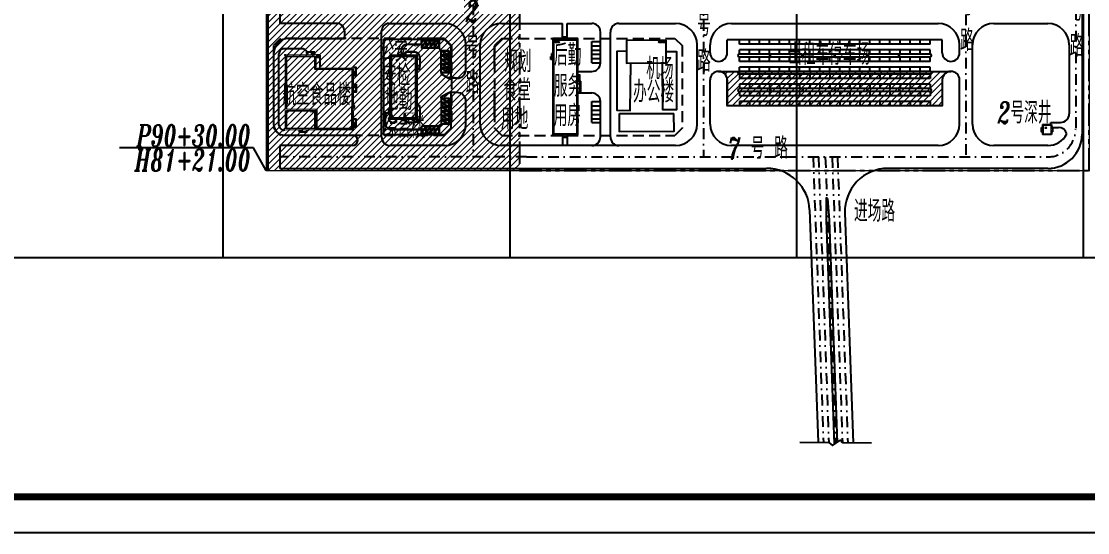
# Model space of a CAD drawing. Header units: millimetres. Extents: x -2699 to 2556, y 623 to 2108.
# Drawn here: x -753 to -9, y 623 to 980 of the extents above; entities that cross this region are included whole.
import ezdxf
from ezdxf.enums import TextEntityAlignment as Align

# ---------------------------------------------------------------- set-up
doc = ezdxf.new("R2010")
doc.units = ezdxf.units.MM
for name, pattern in [('DASHDOT', [1, 0.5, -0.25, 0, -0.25]), ('DASHEDX2', [38.1, 25.4, -12.7]), ('PHANTOM2', [1.25, 0.625, -0.125, 0.125, -0.125, 0.125, -0.125])]:
    doc.linetypes.add(name, pattern=pattern)
for name, color, linetype in [('253', 253, 'Continuous'), ('AXIS_TEXT', 7, 'Continuous'), ('COLUMN', 9, 'Continuous'), ('DIM_LEAD', 3, 'Continuous'), ('DIM_SYMB', 8, 'Continuous'), ('FGW', 8, 'Continuous'), ('HZ', 7, 'Continuous'), ('ROAD', 154, 'Continuous'), ('TU--LIMIT', 6, 'Continuous'), ('TU-HZ', 7, 'Continuous'), ('停车位', 8, 'Continuous'), ('建筑物', 1, 'Continuous'), ('征地线', 6, 'PHANTOM2'), ('散水', 8, 'Continuous'), ('机场独立坐标系', 8, 'Continuous'), ('航站区围界', 5, 'FENCELINE2'), ('车道线', 1, 'DASHDOT'), ('道路红线', 4, 'DASHEDX2'), ('飞行区围界', 5, 'FENCELINE1')]:
    doc.layers.add(name, color=color, linetype=linetype)
for name, color, linetype, lineweight in [('_ZT-道路边线', 162, 'Continuous', 100), ('AXIS', 6, 'DASHDOT', 0), ('纵断_分栏线', 5, 'Continuous', 0)]:
    doc.layers.add(name, color=color, linetype=linetype, lineweight=lineweight)
doc.styles.add('_TCH_AXIS', font='simfang.ttf', dxfattribs={"bigfont": 'GBCBIG'})
doc.styles.add('COMPLEX', font='COMPLEX.shx', dxfattribs={"bigfont": 'tssdchn.shx'})
doc.styles.add('ITALICT', font='italict.shx', dxfattribs={"width": 0.67, "bigfont": 'tssdchn.shx'})
doc.styles.add('宋', font='gbenor.shx', dxfattribs={"width": 0.8, "bigfont": 'hztxt.shx'})
doc.linetypes.add('FENCELINE1', pattern='A,0.25,-0.1,[133,ltypeshp.shx,S=0.1,R=0,X=-0.1,Y=0],-0.1,1', length=1.45)
doc.linetypes.add('FENCELINE2', pattern='A,0.25,-0.1,[132,ltypeshp.shx,S=0.1,R=0,X=-0.1,Y=0],-0.1,1', length=1.45)
pattern_1 = [(45, (4293.341, 1093.807), (-2.245064, 2.245064), [])]

# ---------------------------------------------------------------- blocks, each defined once
blk = doc.blocks.new('356J356J356J')
at = {"layer": 'ROAD'}
for p, q in [((3770246, -451395), (3771926, -451395)), ((3770246, -451695), (3771926, -451695)), ((3770246, -451995), (3771926, -451995)), ((3770246, -452295), (3771926, -452295)), ((3770246, -452595), (3771926, -452595)), ((3770246, -452895), (3771926, -452895)), ((3770246, -453195), (3771926, -453195)), ((3770246, -453495), (3771926, -453495)), ((3772046, -451395), (3771926, -451395)), ((3771926, -451395), (3771926, -453495)), ((3772046, -451395), (3772046, -453495))]:
    blk.add_line(p, q, dxfattribs=at)
for points in [[(3772046, -453495), (3772046, -456895), (3770246, -456895)], [(3771926, -453495), (3771926, -456795), (3771926, -456795), (3770246, -456795)]]:
    blk.add_lwpolyline(points, dxfattribs=at)
blk = doc.blocks.new('_AXISO')
blk.add_circle((0, 0), 0.5)
at = {"layer": 'AXIS_TEXT', "style": 'COMPLEX', "width": 1.041667}
blk.add_attdef('A', text='', height=0.56, dxfattribs=at).set_placement((-0.25, -0.28), (0.25, -0.28), align=Align.FIT)

msp = doc.modelspace()

# ---------------------------------------------------------------- hatches: boundary and pattern name
at = {"layer": '建筑物'}
h = msp.add_hatch(color=256, dxfattribs=at)
edge = h.paths.add_edge_path()
edge.add_arc((-380.07, 965.68), 0.509, 0, 360)
h = msp.add_hatch(color=256, dxfattribs=at)
edge = h.paths.add_edge_path()
edge.add_arc((-378.53, 965.68), 0.509, 0, 360)
h = msp.add_hatch(color=256, dxfattribs=at)
edge = h.paths.add_edge_path()
edge.add_arc((-307.94, 965.68), 0.509, 0, 360)
h = msp.add_hatch(color=256, dxfattribs=at)
edge = h.paths.add_edge_path()
edge.add_arc((-306.4, 965.68), 0.509, 0, 360)
h = msp.add_hatch(color=256, dxfattribs=at)
edge = h.paths.add_edge_path()
edge.add_arc((-304.86, 965.68), 0.509, 0, 360)
h = msp.add_hatch(color=5, dxfattribs=at)
edge = h.paths.add_edge_path()
edge.add_arc((-523.94, 945.49), 0.509, 0, 360)
h = msp.add_hatch(color=5, dxfattribs=at)
edge = h.paths.add_edge_path()
edge.add_arc((-551.13, 916.7), 0.509, 0, 360)
h = msp.add_hatch(color=5, dxfattribs=at)
edge = h.paths.add_edge_path()
edge.add_arc((-549.85, 916.7), 0.509, 0, 360)
at = {"layer": '纵断_分栏线'}
h = msp.add_hatch(dxfattribs=at)
h.set_pattern_fill('ANSI31', color=8)
h.set_pattern_definition(pattern_1)
h.paths.add_polyline_path([(-405.74, 1052.3), (-415.74, 1062.3), (-547.05, 1062.3), (-582.24, 1062.3), (-582.24, 875.8), (-405.74, 875.8)])
h.paths.add_polyline_path([(-1212.24, 1124.3), (-1461.74, 1124.3), (-1461.74, 973.55), (-1212.24, 973.55)])
h = msp.add_hatch(dxfattribs=at)
h.set_pattern_fill('ANSI31', color=8)
h.set_pattern_definition(pattern_1)
edge = h.paths.add_edge_path()
edge.add_line((-266.74, 1046.05), (-104.74, 1046.05))
edge.add_arc((-104.74, 1040.05), 6, 90, 180)
edge.add_line((-110.74, 1040.05), (-110.74, 1016.05))
edge.add_line((-110.74, 1016.05), (-260.74, 1016.05))
edge.add_line((-260.74, 1016.05), (-260.74, 1040.05))
edge.add_arc((-266.74, 1040.05), 6, 0, 90)
edge = h.paths.add_edge_path()
edge.add_arc((-104.74, 939.05), 6, 90, 180)
edge.add_line((-110.74, 939.05), (-110.74, 921.05))
edge.add_line((-110.74, 921.05), (-260.74, 921.05))
edge.add_line((-260.74, 921.05), (-260.74, 939.05))
edge.add_arc((-266.74, 939.05), 6, 0, 90)
edge.add_line((-266.74, 945.05), (-104.74, 945.05))

# ---------------------------------------------------------------- linework, layer by layer
for p, q in [((-453.55, 937.3, 0), (-453.55, 937.3, 0)), ((-453.55, 933.7, 0), (-453.55, 933.7, 0)), ((-591.08, 891.67), (-684.53, 891.67)), ((-582.24, 875.8), (-591.08, 891.67))]:
    msp.add_line(p, q)
at = {"color": 16, "const_width": 0.4, "elevation": 0}
for points in [[(-521.34, 904.05), (-569.24, 904.05), (-569.24, 956.75), (-547.29, 956.75)], [(-547.29, 956.75), (-547.29, 947.75), (-521.34, 947.75), (-521.34, 914), (-521.34, 914), (-521.34, 904.05), (-521.34, 904.05)], [(-547.29, 918.8), (-568.24, 918.8)]]:
    msp.add_lwpolyline(points, dxfattribs=at)
at = {"color": 16, "elevation": 0}
for points in [[(-495.74, 918.88), (-495.74, 956.38), (-477.34, 956.38), (-477.34, 911.68), (-484.94, 911.68)], [(-487.84, 911.68), (-495.74, 911.68), (-495.74, 916.18)]]:
    msp.add_lwpolyline(points, dxfattribs=at)
at = {"color": 16, "const_width": 0.4, "elevation": 0}
for points in [[(-495.14, 912.28), (-495.14, 955.78), (-477.94, 955.78), (-477.94, 912.28)], [(-569.24, 918.8), (-547.29, 918.8), (-547.29, 904.05), (-569.24, 904.05)], [(-485.42, 916.08), (-485.42, 912.48), (-477.92, 912.48), (-477.92, 916.08)]]:
    msp.add_lwpolyline(points, close=True, dxfattribs=at)
at = {"color": 16, "elevation": 0}
msp.add_lwpolyline([(-494.94, 912.48), (-494.94, 955.58), (-478.14, 955.58), (-478.14, 912.48)], close=True, dxfattribs=at)
at = {"elevation": 0}
for points in [[(-485.42, 913.28), (-485.42, 915.28), (-486.12, 915.28), (-486.12, 913.28)], [(-485.42, 913.38), (-485.42, 915.18), (-486.02, 915.18), (-486.02, 913.38)]]:
    msp.add_lwpolyline(points, close=True, dxfattribs=at)
at = {"layer": '253'}
for points, invisible_edges in [([(-521.09, 921.6, 0), (-521.09, 921.6, 0), (-515.36, 921.6, 0)], 14), ([(-521.09, 921.6, 0), (-521.09, 921.6, 0), (-521.09, 921.6, 0), (-518.47, 921.6, 0)], 13), ([(-521.09, 921.6, 0), (-521.09, 921.6, 0), (-518.47, 921.6, 0), (-521.09, 921.6, 0)], 6), ([(-521.09, 921.6, 0), (-521.09, 921.6, 0), (-513.86, 921.6, 0), (-521.09, 921.6, 0)], 6), ([(-521.09, 919.2, 0), (-521.09, 919.2, 0), (-521.09, 921.6, 0), (-521.09, 919.2, 0)], 2), ([(-521.09, 921.6, 0), (-521.09, 921.6, 0), (-521.09, 919.2, 0), (-521.09, 921.6, 0)], 2), ([(-521.09, 919.2, 0), (-521.09, 919.2, 0), (-515.36, 919.2, 0)], 14), ([(-521.09, 919.2, 0), (-521.09, 919.2, 0), (-521.09, 919.2, 0), (-518.47, 919.2, 0)], 13), ([(-521.09, 919.2, 0), (-521.09, 919.2, 0), (-518.47, 919.2, 0), (-521.09, 919.2, 0)], 6), ([(-521.09, 919.2, 0), (-521.09, 919.2, 0), (-521.09, 919.2, 0), (-513.86, 919.2, 0)], 13), ([(-520.99, 921, 0), (-520.99, 921, 0), (-521.06, 921, 0), (-520.99, 921, 0)], 2), ([(-521.06, 921, 0), (-521.06, 921, 0), (-520.99, 921, 0), (-521.06, 921, 0)], 2), ([(-521.06, 921, 0), (-521.06, 921, 0), (-521.06, 920.95, 0), (-521.06, 921, 0)], 2), ([(-521.06, 920.95, 0), (-521.06, 920.95, 0), (-521.06, 921, 0), (-521.06, 920.95, 0)], 2), ([(-520.99, 920.95, 0), (-520.99, 920.95, 0), (-520.99, 920.95, 0), (-521.06, 920.95, 0)], 9), ([(-521.06, 920.95, 0), (-521.06, 920.95, 0), (-521.06, 920.95, 0), (-520.99, 920.95, 0)], 9), ([(-520.99, 920.95, 0), (-520.99, 920.95, 0), (-521.06, 919.85, 0), (-520.99, 919.85, 0)], 2), ([(-521.06, 919.85, 0), (-521.06, 919.85, 0), (-520.99, 920.95, 0), (-521.06, 920.95, 0)], 2), ([(-520.99, 920.95, 0), (-520.99, 920.95, 0), (-520.99, 919.85, 0), (-521.06, 919.85, 0)], 9), ([(-521.06, 919.85, 0), (-521.06, 919.85, 0), (-521.06, 920.95, 0), (-520.99, 920.95, 0)], 9), ([(-521.06, 919.85, 0), (-521.06, 919.85, 0), (-521.06, 920.95, 0)], 2), ([(-521.06, 920.95, 0), (-521.06, 920.95, 0), (-521.06, 919.85, 0)], 2), ([(-520.99, 919.85, 0), (-520.99, 919.85, 0), (-521.06, 919.85, 0), (-520.99, 919.85, 0)], 2), ([(-521.06, 919.85, 0), (-521.06, 919.85, 0), (-520.99, 919.85, 0), (-521.06, 919.85, 0)], 2), ([(-521.06, 919.8, 0), (-521.06, 919.8, 0), (-521.06, 919.8, 0), (-521.06, 919.85, 0)], 9), ([(-521.06, 919.85, 0), (-521.06, 919.85, 0), (-521.06, 919.85, 0), (-521.06, 919.8, 0)], 9), ([(-520.99, 919.8, 0), (-520.99, 919.8, 0), (-520.99, 919.8, 0), (-521.06, 919.8, 0)], 9), ([(-521.06, 919.8, 0), (-521.06, 919.8, 0), (-521.06, 919.8, 0), (-520.99, 919.8, 0)], 9), ([(-520.99, 920.87, 0), (-520.99, 920.87, 0), (-520.99, 920.87, 0), (-520.99, 919.92, 0)], 9), ([(-520.99, 919.92, 0), (-520.99, 919.92, 0), (-520.99, 919.92, 0), (-520.99, 920.87, 0)], 9)]:
    msp.add_3dface(points, dxfattribs=dict(at, invisible_edges=invisible_edges))
at = {"layer": '_ZT-道路边线', "ltscale": 20}
for p, q in [((-454, 941.3, 0), (-454, 940.3, 0)), ((-454, 941.3, 0), (-453.1, 941.3, 0)), ((-453.1, 941.3, 0), (-453.1, 940.3, 0))]:
    msp.add_line(p, q, dxfattribs=at)
at = {"layer": 'COLUMN'}
for p, q in [((-547.29, 904.05, 0), (-547.29, 918.8, 0)), ((-559.04, 902.55, 0), (-559.04, 904.05, 0)), ((-557.24, 902.55, 0), (-559.04, 902.55, 0)), ((-558.74, 902.55, 0), (-558.74, 904.05, 0)), ((-558.44, 902.55, 0), (-558.44, 904.05, 0)), ((-558.14, 902.55, 0), (-558.14, 904.05, 0)), ((-557.84, 902.55, 0), (-557.84, 904.05, 0)), ((-557.54, 902.55, 0), (-557.54, 904.05, 0)), ((-557.24, 902.55, 0), (-557.24, 904.05, 0))]:
    msp.add_line(p, q, dxfattribs=at)
at = {"layer": 'COLUMN', "elevation": 0}
for points in [[(-568.24, 918.8), (-568.24, 955.75), (-548.29, 955.75), (-548.29, 946.75), (-522.34, 946.75), (-522.34, 919.8)], [(-548.29, 905.05), (-568.24, 905.05), (-568.24, 917.8)], [(-547.29, 918.8), (-547.29, 905.05), (-522.34, 905.05), (-522.34, 919.8)], [(-522.34, 917.8), (-522.34, 905.05)], [(-554.24, 904.05), (-554.24, 902.55), (-557.24, 902.55), (-557.24, 904.05)], [(-522.34, 905.05), (-546.29, 905.05)]]:
    msp.add_lwpolyline(points, dxfattribs=at)
msp.add_lwpolyline([(-568.24, 917.8), (-548.29, 917.8), (-548.29, 905.05), (-568.24, 905.05)], close=True, dxfattribs=at)
at = {"layer": 'DIM_LEAD'}
for p, q in [((-569.44, 956.5, 0), (-568.54, 956.5, 0)), ((-568.99, 956.05, 0), (-568.99, 956.95, 0)), ((-522.04, 904.3, 0), (-521.14, 904.3, 0)), ((-521.59, 903.85, 0), (-521.59, 904.75, 0))]:
    msp.add_line(p, q, dxfattribs=at)
at = {"layer": 'DIM_SYMB', "elevation": 0}
for points in [[(-453.15, 941), (-453.95, 941), (-453.95, 941.3), (-453.15, 941.3)], [(-453.15, 930.3), (-453.95, 930.3), (-453.95, 930.6), (-453.15, 930.6)]]:
    msp.add_lwpolyline(points, close=True, dxfattribs=at)
at = {"layer": 'FGW', "linetype": 'Continuous'}
for p, q in [((-612.24, 814.8), (-612.24, 1895.71)), ((-412.24, 814.8), (-412.24, 1895.71)), ((-12.24, 814.8), (-12.24, 1895.71)), ((2387.76, 814.8), (-2483.16, 814.8))]:
    msp.add_line(p, q, dxfattribs=at)
at = {"layer": 'ROAD'}
for p, q in [((-13.24, 1186.8), (-13.24, 901.3)), ((-572.74, 987.55), (-572.74, 978.55)), ((-533.04, 978.55), (-572.74, 978.55)), ((-496.59, 978.55), (-458.05, 978.55)), ((-418.05, 978.55), (-375.59, 978.55)), ((-375.59, 969.12), (-375.59, 978.55)), ((-372.49, 978.55), (-355.24, 978.55)), ((-372.49, 969.12), (-372.49, 978.55)), ((-336.24, 978.55), (-296.74, 978.55)), ((-257.74, 978.55), (-113.74, 978.55)), ((-74.74, 978.55), (-37.24, 978.55)), ((-566.89, 968.05, 0), (-527.79, 968.05, 0)), ((-527.79, 973.3, 0), (-527.79, 968.05, 0)), ((-527.79, 973.3, 0), (-527.79, 968.05, 0)), ((-501.84, 899.3, 0), (-501.84, 973.3, 0)), ((-465.05, 968.05, 0), (-475.6, 968.05, 0)), ((-349.24, 950.98), (-349.24, 972.55)), ((-342.24, 899.3), (-342.24, 972.55)), ((-110.74, 967.05), (-260.74, 967.05)), ((-260.74, 958.05), (-260.74, 967.05)), ((-110.74, 958.05), (-110.74, 967.05)), ((-557.29, 960.89, 0), (-569.89, 960.89, 0)), ((-488.04, 956.38, 0), (-488.04, 959.9, 0)), ((-487.94, 956.07, 0), (-487.94, 959.9, 0)), ((-473.8, 963.9, 0), (-483.94, 963.9, 0)), ((-473.8, 961.25, 0), (-470.8, 966.55, 0)), ((-470.8, 961.25, 0), (-467.8, 966.55, 0)), ((-467.8, 961.25, 0), (-464.8, 966.55, 0)), ((-464.8, 961.25, 0), (-461.8, 966.55, 0)), ((-460.35, 959.3, 0), (-461.8, 961.25, 0)), ((-443.05, 946.3), (-443.05, 963.55)), ((-433.05, 908.3), (-433.05, 963.55)), ((-423.05, 960.2, 0), (-423.05, 962.7, 0)), ((-423.05, 947.7, 0), (-423.05, 959.7, 0)), ((-355.24, 950.98), (-355.24, 965.98)), ((-355.24, 965.98), (-349.24, 965.98)), ((-355.24, 962.98), (-349.24, 962.98)), ((-355.24, 959.98), (-349.24, 959.98)), ((-281.74, 908.3), (-281.74, 963.55)), ((-272.74, 958.05), (-272.74, 963.55)), ((-98.74, 958.05), (-98.74, 963.55)), ((-89.74, 908.3), (-89.74, 963.55)), ((-22.24, 963.55), (-22.25, 915.4)), ((-576.89, 907.55, 0), (-576.89, 958.05, 0)), ((-573.39, 907.55, 0), (-573.39, 957.39, 0)), ((-553.79, 956.5, 0), (-553.79, 957.39, 0)), ((-544.99, 956.45, 0), (-547.29, 956.45, 0)), ((-544.99, 956.15, 0), (-547.29, 956.15, 0)), ((-544.99, 955.85, 0), (-547.29, 955.85, 0)), ((-544.99, 955.55, 0), (-547.29, 955.55, 0)), ((-544.99, 955.25, 0), (-547.29, 955.25, 0)), ((-544.99, 954.95, 0), (-547.29, 954.95, 0)), ((-544.99, 954.65, 0), (-547.29, 954.65, 0)), ((-544.99, 956.45, 0), (-544.99, 947.75, 0)), ((-485.04, 957.58, 0), (-487.94, 957.58, 0)), ((-487.94, 955.71, 0), (-487.94, 957.58, 0)), ((-485.04, 957.38, 0), (-487.74, 957.38, 0)), ((-487.74, 955.78, 0), (-487.74, 957.38, 0)), ((-487.64, 955.71, 0), (-487.64, 957.58, 0)), ((-485.34, 957.28, 0), (-487.64, 957.28, 0)), ((-485.34, 956.98, 0), (-487.64, 956.98, 0)), ((-487.44, 955.78, 0), (-487.44, 957.38, 0)), ((-485.34, 957.08, 0), (-487.44, 957.08, 0)), ((-485.34, 956.78, 0), (-487.44, 956.78, 0)), ((-485.34, 957.58, 0), (-485.34, 955.71, 0)), ((-485.34, 957.38, 0), (-485.34, 955.78, 0)), ((-485.05, 956.07, 0), (-485.05, 958.68, 0)), ((-479.14, 958.68, 0), (-485.05, 958.68, 0)), ((-485.04, 957.58, 0), (-485.04, 955.71, 0)), ((-485.04, 957.38, 0), (-485.04, 955.78, 0)), ((-484.96, 956.38, 0), (-484.96, 958.58, 0)), ((-479.14, 958.58, 0), (-484.96, 958.58, 0)), ((-475.14, 954.58, 0), (-475.14, 948.52, 0)), ((-475.04, 954.58, 0), (-475.04, 948.52, 0)), ((-460.35, 944.3, 0), (-460.35, 959.3, 0)), ((-455.05, 956.3, 0), (-460.35, 959.3, 0)), ((-455.05, 953.3, 0), (-460.35, 956.3, 0)), ((-455.05, 950.3, 0), (-460.35, 953.3, 0)), ((-355.24, 956.98), (-349.24, 956.98)), ((-355.24, 953.98), (-349.24, 953.98)), ((-230.99, 957.05), (-252.24, 957.05)), ((-230.99, 955.05), (-252.24, 955.05)), ((-230.99, 955.05), (-230.99, 957.05)), ((-208.49, 957.05), (-230.49, 957.05)), ((-230.49, 955.05), (-230.49, 957.05)), ((-208.49, 955.05), (-230.49, 955.05)), ((-208.49, 955.05), (-208.49, 957.05)), ((-185.99, 957.05), (-207.99, 957.05)), ((-207.99, 955.05), (-207.99, 957.05)), ((-185.99, 955.05), (-207.99, 955.05)), ((-185.99, 955.05), (-185.99, 957.05)), ((-163.49, 957.05), (-185.49, 957.05)), ((-185.49, 955.05), (-185.49, 957.05)), ((-163.49, 955.05), (-185.49, 955.05)), ((-163.49, 955.05), (-163.49, 957.05)), ((-140.99, 957.05), (-162.99, 957.05)), ((-162.99, 955.05), (-162.99, 957.05)), ((-140.99, 955.05), (-162.99, 955.05)), ((-140.99, 955.05), (-140.99, 957.05)), ((-119.24, 957.05), (-140.49, 957.05)), ((-140.49, 955.05), (-140.49, 957.05)), ((-119.24, 955.05), (-140.49, 955.05)), ((-455.05, 947.3, 0), (-460.35, 950.3, 0)), ((-460.35, 947.3, 0), (-455.05, 947.3, 0)), ((-455.05, 944.3, 0), (-460.35, 947.3, 0)), ((-365.02, 944.98), (-355.24, 944.98)), ((-355.24, 950.98), (-349.24, 950.98)), ((-119.24, 945.05), (-252.24, 945.05)), ((-460.35, 944.3, 0), (-455.05, 944.3, 0)), ((-449.05, 940.3, 0), (-455.05, 940.3, 0)), ((-272.74, 908.3), (-272.74, 939.05)), ((-260.74, 939.05), (-260.74, 921.05)), ((-119.24, 943.05), (-252.24, 943.05)), ((-110.74, 939.05), (-110.74, 921.05)), ((-98.74, 908.3), (-98.74, 939.05)), ((-449.05, 930.3, 0), (-454.56, 930.3, 0)), ((-453.55, 930.2, 0), (-454.56, 930.2, 0)), ((-423.05, 931.4, 0), (-423.05, 913.16, 0)), ((-423.05, 925.66, 0), (-423.05, 931.4, 0)), ((-362.92, 929.98), (-355.24, 929.98)), ((-230.99, 933.05), (-252.24, 933.05)), ((-230.99, 931.05), (-252.24, 931.05)), ((-230.99, 933.05), (-230.99, 931.05)), ((-208.49, 933.05), (-230.49, 933.05)), ((-230.49, 933.05), (-230.49, 931.05)), ((-208.49, 931.05), (-230.49, 931.05)), ((-208.49, 933.05), (-208.49, 931.05)), ((-185.99, 933.05), (-207.99, 933.05)), ((-207.99, 933.05), (-207.99, 931.05)), ((-185.99, 931.05), (-207.99, 931.05)), ((-185.99, 933.05), (-185.99, 931.05)), ((-163.49, 933.05), (-185.49, 933.05)), ((-185.49, 933.05), (-185.49, 931.05)), ((-163.49, 931.05), (-185.49, 931.05)), ((-163.49, 933.05), (-163.49, 931.05)), ((-140.99, 933.05), (-162.99, 933.05)), ((-162.99, 933.05), (-162.99, 931.05)), ((-140.99, 931.05), (-162.99, 931.05)), ((-140.99, 933.05), (-140.99, 931.05)), ((-119.24, 933.05), (-140.49, 933.05)), ((-140.49, 933.05), (-140.49, 931.05)), ((-119.24, 931.05), (-140.49, 931.05)), ((-460.35, 926.8, 0), (-460.35, 908.3, 0)), ((-460.35, 926.3, 0), (-455.05, 926.3, 0)), ((-455.05, 923.3, 0), (-460.35, 926.3, 0)), ((-460.35, 923.3, 0), (-455.05, 923.3, 0)), ((-455.05, 920.3, 0), (-460.35, 923.3, 0)), ((-443.05, 908.3), (-443.05, 924.3)), ((-423.05, 913.16, 0), (-423.05, 925.16, 0)), ((-355.24, 909.48), (-355.24, 923.98)), ((-355.24, 923.98), (-349.24, 923.98)), ((-349.24, 899.3), (-349.24, 923.98)), ((-495.74, 915.78, 0), (-499.44, 915.78, 0)), ((-499.44, 915.78, 0), (-499.44, 907.34, 0)), ((-496.24, 915.68, 0), (-499.34, 915.68, 0)), ((-499.34, 915.68, 0), (-499.34, 907.38, 0)), ((-496.74, 916.18, 0), (-496.74, 918.88, 0)), ((-495.14, 918.88, 0), (-496.74, 918.88, 0)), ((-495.14, 918.58, 0), (-496.74, 918.58, 0)), ((-496.74, 916.48, 0), (-495.14, 916.48, 0)), ((-496.74, 916.18, 0), (-495.14, 916.18, 0)), ((-496.44, 916.48, 0), (-496.44, 918.58, 0)), ((-496.14, 916.48, 0), (-496.14, 918.58, 0)), ((-455.05, 917.3, 0), (-460.35, 920.3, 0)), ((-455.05, 914.3, 0), (-460.35, 917.3, 0)), ((-453.05, 912.3, 0), (-453.05, 916.33, 0)), ((-355.24, 920.98), (-349.24, 920.98)), ((-355.24, 917.98), (-349.24, 917.98)), ((-355.24, 914.98), (-349.24, 914.98)), ((-110.74, 921.05), (-260.74, 921.05)), ((-496.38, 904.28, 0), (-499.44, 907.34, 0)), ((-496.34, 904.38, 0), (-499.34, 907.38, 0)), ((-496.24, 912.68, 0), (-497.01, 912.68, 0)), ((-497.01, 912.68, 0), (-497.01, 912.38, 0)), ((-495.24, 912.58, 0), (-496.91, 912.58, 0)), ((-496.91, 912.58, 0), (-496.91, 912.38, 0)), ((-491.54, 909.48, 0), (-494.01, 909.48)), ((-491.54, 909.38, 0), (-494.01, 909.38)), ((-491.65, 911.08, 0), (-491.65, 909.48, 0)), ((-487.74, 912.28, 0), (-487.74, 910.68, 0)), ((-485.04, 910.68, 0), (-487.74, 910.68, 0)), ((-487.44, 912.28, 0), (-487.44, 910.68, 0)), ((-485.34, 911.28, 0), (-487.44, 911.28, 0)), ((-485.34, 910.98, 0), (-487.44, 910.98, 0)), ((-485.34, 910.68, 0), (-485.34, 912.28, 0)), ((-485.14, 909.48, 0), (-485.14, 911.08, 0)), ((-485.04, 910.68, 0), (-485.04, 912.28, 0)), ((-461.8, 907.1, 0), (-460.35, 908.3, 0)), ((-455.05, 911.3, 0), (-460.35, 914.3, 0)), ((-455.05, 908.3, 0), (-460.35, 911.3, 0)), ((-355.24, 911.98), (-349.24, 911.98)), ((-355.24, 909.48), (-349.24, 909.48)), ((-35.12, 909.4), (-28.25, 909.4)), ((-35.12, 907.32), (-35.12, 909.4)), ((-569.24, 904.05, 0), (-569.89, 904.05, 0)), ((-569.89, 900.55, 0), (-522.1, 900.55, 0)), ((-473.9, 904.28, 0), (-496.38, 904.28, 0)), ((-473.8, 904.38, 0), (-496.34, 904.38, 0)), ((-473.9, 901.7, 0), (-473.9, 904.28, 0)), ((-461.7, 901.7, 0), (-473.9, 901.7, 0)), ((-473.8, 901.8, 0), (-470.8, 907.1, 0)), ((-470.8, 901.8, 0), (-467.8, 907.1, 0)), ((-467.8, 901.8, 0), (-464.8, 907.1, 0)), ((-464.8, 901.8, 0), (-461.8, 907.1, 0)), ((-375.59, 901.16), (-375.59, 893.3)), ((-372.49, 901.16), (-372.49, 893.3)), ((-33.63, 905.9), (-29.71, 905.9)), ((-572.74, 893.3), (-572.74, 877.3)), ((-522.1, 893.3), (-572.74, 893.3)), ((-458.05, 893.3), (-495.84, 893.3)), ((-296.74, 893.3), (-418.05, 893.3)), ((-375.59, 893.3), (-376.74, 893.3)), ((-355.24, 893.3), (-372.49, 893.3)), ((-113.74, 893.3), (-257.74, 893.3)), ((-37.24, 893.3), (-74.74, 893.3)), ((-572.74, 877.3), (-233.25, 877.3)), ((-37.24, 877.3), (-148.7, 877.3)), ((-191.8, 856.17), (-191.76, 841.16)), ((-190.8, 856.2), (-189.76, 841.23)), ((-203.27, 848.38), (-197.42, 686.1)), ((-191.76, 841.16), (-186.12, 684.73)), ((-189.76, 841.23), (-184.16, 686.05)), ((-178.68, 846.22), (-172.9, 685.8))]:
    msp.add_line(p, q, dxfattribs=at)
at = {"layer": 'ROAD', "elevation": 0}
for points in [[(-484.99, 964), (-473.88, 964), (-473.88, 966.65), (-473.88, 966.65), (-461.75, 966.65), (-461.75, 961.27), (-460.33, 959.4), (-455, 959.4), (-455, 944.2), (-460.3, 944.2), (-460.3, 943.36), (-455.05, 940.38), (-454.05, 940.38)], [(-460.35, 956.3), (-455.05, 956.3), (-455.05, 959.3), (-460.35, 959.3)], [(-460.35, 953.3), (-455.05, 953.3), (-455.05, 956.3), (-460.35, 956.3)], [(-460.35, 950.3), (-455.05, 950.3), (-455.05, 953.3), (-460.35, 953.3)], [(-460.35, 947.3), (-455.05, 947.3), (-455.05, 950.3), (-460.35, 950.3)], [(-460.35, 944.3), (-455.05, 944.3), (-455.05, 947.3), (-460.35, 947.3)], [(-460.35, 944.3), (-460.35, 943.3)], [(-460.35, 943.3), (-455.05, 940.3)], [(-460.3, 943.38), (-455, 940.38)], [(-453.55, 930.2), (-454.53, 930.2), (-460.25, 927.24), (-460.25, 926.4), (-454.95, 926.4), (-454.95, 908.2), (-460.32, 908.2), (-461.7, 907.05), (-461.7, 901.7)], [(-460.35, 927.3), (-454.55, 930.3)], [(-460.35, 926.3), (-460.35, 927.3)], [(-460.35, 926.3), (-455.05, 926.3), (-455.05, 923.3), (-460.35, 923.3)], [(-460.35, 923.3), (-455.05, 923.3), (-455.05, 920.3), (-460.35, 920.3)], [(-460.35, 920.3), (-455.05, 920.3), (-455.05, 917.3), (-460.35, 917.3)], [(-460.35, 917.3), (-455.05, 917.3), (-455.05, 914.3), (-460.35, 914.3)], [(-491.54, 911.08), (-491.54, 909.38)], [(-460.35, 914.3), (-455.05, 914.3), (-455.05, 911.3), (-460.35, 911.3)], [(-460.35, 911.3), (-455.05, 911.3), (-455.05, 908.3), (-460.35, 908.3)]]:
    msp.add_lwpolyline(points, dxfattribs=at)
for points in [[(-473.8, 966.55), (-470.8, 966.55), (-470.8, 961.25), (-473.8, 961.25)], [(-470.8, 966.55), (-467.8, 966.55), (-467.8, 961.25), (-470.8, 961.25)], [(-467.8, 966.55), (-464.8, 966.55), (-464.8, 961.25), (-467.8, 961.25)], [(-464.8, 966.55), (-461.8, 966.55), (-461.8, 961.25), (-464.8, 961.25)], [(-473.8, 907.1), (-470.8, 907.1), (-470.8, 901.8), (-473.8, 901.8)], [(-470.8, 907.1), (-467.8, 907.1), (-467.8, 901.8), (-470.8, 901.8)], [(-467.8, 907.1), (-464.8, 907.1), (-464.8, 901.8), (-467.8, 901.8)], [(-464.8, 907.1), (-461.8, 907.1), (-461.8, 901.8), (-464.8, 901.8)]]:
    msp.add_lwpolyline(points, close=True, dxfattribs=at)
at = {"layer": 'ROAD'}
msp.add_lwpolyline([(-104.74, 945.05, 0.414214), (-110.74, 939.05), (-110.74, 921.05), (-260.74, 921.05), (-260.74, 939.05, 0.414214), (-266.74, 945.05)], format="xyb", close=True, dxfattribs=at)
at = {"layer": 'ROAD', "elevation": 0}
for points in [[(-475.04, 919.63), (-475.04, 913.38, -0.414214), (-479.04, 909.38), (-485.24, 909.38), (-485.24, 911.08)], [(-475.14, 919.63), (-475.14, 913.38, -0.414214), (-479.04, 909.48), (-485.14, 909.48), (-485.14, 911.08)]]:
    msp.add_lwpolyline(points, format="xyb", dxfattribs=at)
at = {"layer": 'ROAD'}
msp.add_lwpolyline([(-210.12, 686.25), (-189.91, 686.01), (-187.44, 683.84), (-181.85, 687.6), (-180.4, 685.89), (-160.14, 685.65)], dxfattribs=at)
msp.add_lwpolyline([(-210.12, 686.25), (-189.91, 686.01), (-187.44, 683.84), (-181.85, 687.6), (-180.4, 685.89), (-160.14, 685.65)], dxfattribs=at)
for centre, radius, start, end in [((-533.04, 973.3, 0), 5.25, 359.99969, 90), ((-496.59, 973.3, 0), 5.25, 90.00044, 180), ((-458.05, 963.55), 15, 0, 90), ((-418.05, 963.55), 15, 90, 180), ((-355.24, 972.55), 6, 0, 90), ((-336.24, 972.55), 6, 90, 180), ((-296.74, 963.55), 15, 0, 90), ((-257.74, 963.55), 15, 90, 180), ((-113.74, 963.55), 15, 0, 90), ((-74.74, 963.55), 15, 90, 180), ((-37.24, 963.55), 15, 0, 90), ((-566.89, 958.05, 0), 10, 90, 180), ((-569.89, 957.39, 0), 3.5, 89.99951, 180), ((-557.29, 957.39, 0), 3.5, 0, 90.00049), ((-483.94, 959.9, 0), 4.1, 90, 180), ((-483.94, 959.9, 0), 4, 90, 180), ((-479.14, 954.58, 0), 4.1, 0, 90), ((-479.14, 954.58, 0), 4, 0, 90), ((-266.74, 958.05), 6, 180, 270), ((-266.74, 958.05), 6, 270, 0), ((-252.24, 956.05), 1, 90, 270), ((-119.24, 956.05), 1, 270, 90), ((-104.74, 958.05), 6, 180, 270), ((-104.74, 958.05), 6, 270, 0), ((-477.54, 948.57, 0), 2.5, 274.58857, 0), ((-477.54, 948.57, 0), 2.4, 274.78019, 0), ((-449.05, 946.3, 0), 6, 270, 0), ((-355.24, 950.98), 6, 270, 0), ((-266.74, 939.05), 6, 90, 180), ((-266.74, 939.05), 6, 0, 90), ((-252.24, 944.05), 1, 90, 270), ((-119.24, 944.05), 1, 270, 90), ((-104.74, 939.05), 6, 90, 180), ((-104.74, 939.05), 6, 0, 90), ((-449.05, 924.3, 0), 6, 0, 90), ((-355.24, 923.98), 6, 0, 90), ((-252.24, 932.05), 1, 90, 270), ((-119.24, 932.05), 1, 270, 90), ((-477.54, 919.59, 0), 2.5, 0, 85.41143), ((-477.54, 919.59, 0), 2.4, 0, 85.21981), ((-28.25, 915.4), 6, 270, 0), ((-569.89, 907.55, 0), 7, 180, 270.00049), ((-569.89, 907.55, 0), 3.5, 180, 270.00049), ((-494.01, 912.38), 3, 180, 270), ((-494.01, 912.38), 2.9, 180, 270), ((-458.05, 908.3), 15, 270, 0), ((-418.05, 908.3), 15, 180, 270), ((-296.74, 908.3), 15, 270, 0), ((-257.74, 908.3), 15, 180, 270), ((-113.74, 908.3), 15, 270, 0), ((-74.74, 908.3), 15, 180, 270), ((-522.1, 896.92, 0), 3.62, 270, 90), ((-37.24, 908.3), 15, 270, 332.74207), ((-37.24, 901.3), 24, 270, 0), ((-29.71, 899.9), 6, 14.77403, 90), ((-495.84, 899.3, 0), 6, 180, 270), ((-355.24, 899.3), 6, 270, 0), ((-336.24, 899.3), 6, 180, 270), ((-233.25, 847.3), 30, 2.06538, 90), ((-148.7, 847.3), 30, 90, 182.06538), ((-191.3, 856.19), 0.5, 2.06538, 182.06538)]:
    msp.add_arc(centre, radius, start, end, dxfattribs=at)
at = {"layer": 'TU--LIMIT', "color": 6}
msp.add_lwpolyline([(2556.13, 623), (-2698.87, 623), (-2698.87, 2108), (2556.13, 2108)], close=True, dxfattribs=at)
at = {"layer": 'TU--LIMIT', "const_width": 5}
msp.add_lwpolyline([(-2573.87, 648), (2531.13, 648), (2531.13, 2083), (-2573.87, 2083)], close=True, dxfattribs=at)
at = {"layer": '停车位', "linetype": 'Continuous'}
for p, q in [((-252.24, 964.05), (-252.24, 967.05)), ((-245.24, 964.05), (-245.24, 967.05)), ((-238.24, 964.05), (-238.24, 967.05)), ((-231.24, 964.05), (-231.24, 967.05)), ((-224.24, 964.05), (-224.24, 967.05)), ((-217.24, 964.05), (-217.24, 967.05)), ((-210.24, 964.05), (-210.24, 967.05)), ((-203.24, 964.05), (-203.24, 967.05)), ((-196.24, 964.05), (-196.24, 967.05)), ((-189.24, 964.05), (-189.24, 967.05)), ((-182.24, 964.05), (-182.24, 967.05)), ((-175.24, 964.05), (-175.24, 967.05)), ((-168.24, 964.05), (-168.24, 967.05)), ((-161.24, 964.05), (-161.24, 967.05)), ((-154.24, 964.05), (-154.24, 967.05)), ((-147.24, 964.05), (-147.24, 967.05)), ((-140.24, 964.05), (-140.24, 967.05)), ((-133.24, 964.05), (-133.24, 967.05)), ((-126.24, 964.05), (-126.24, 967.05)), ((-119.24, 964.05), (-119.24, 967.05)), ((-119.24, 964.05), (-252.24, 964.05)), ((-119.24, 960.05), (-252.24, 960.05)), ((-252.24, 957.05), (-252.24, 960.05)), ((-245.24, 957.05), (-245.24, 960.05)), ((-238.24, 957.05), (-238.24, 960.05)), ((-231.24, 957.05), (-231.24, 960.05)), ((-224.24, 957.05), (-224.24, 960.05)), ((-217.24, 957.05), (-217.24, 960.05)), ((-210.24, 957.05), (-210.24, 960.05)), ((-203.24, 957.05), (-203.24, 960.05)), ((-196.24, 957.05), (-196.24, 960.05)), ((-189.24, 957.05), (-189.24, 960.05)), ((-182.24, 957.05), (-182.24, 960.05)), ((-175.24, 957.05), (-175.24, 960.05)), ((-168.24, 957.05), (-168.24, 960.05)), ((-161.24, 957.05), (-161.24, 960.05)), ((-154.24, 957.05), (-154.24, 960.05)), ((-147.24, 957.05), (-147.24, 960.05)), ((-140.24, 957.05), (-140.24, 960.05)), ((-133.24, 957.05), (-133.24, 960.05)), ((-126.24, 957.05), (-126.24, 960.05)), ((-119.24, 957.05), (-119.24, 960.05)), ((-252.24, 952.05), (-252.24, 955.05)), ((-119.24, 952.05), (-252.24, 952.05)), ((-245.24, 952.05), (-245.24, 955.05)), ((-238.24, 952.05), (-238.24, 955.05)), ((-231.24, 952.05), (-231.24, 955.05)), ((-224.24, 952.05), (-224.24, 955.05)), ((-217.24, 952.05), (-217.24, 955.05)), ((-210.24, 952.05), (-210.24, 955.05)), ((-203.24, 952.05), (-203.24, 955.05)), ((-196.24, 952.05), (-196.24, 955.05)), ((-189.24, 952.05), (-189.24, 955.05)), ((-182.24, 952.05), (-182.24, 955.05)), ((-175.24, 952.05), (-175.24, 955.05)), ((-168.24, 952.05), (-168.24, 955.05)), ((-161.24, 952.05), (-161.24, 955.05)), ((-154.24, 952.05), (-154.24, 955.05)), ((-147.24, 952.05), (-147.24, 955.05)), ((-140.24, 952.05), (-140.24, 955.05)), ((-133.24, 952.05), (-133.24, 955.05)), ((-126.24, 952.05), (-126.24, 955.05)), ((-119.24, 952.05), (-119.24, 955.05)), ((-119.24, 948.05), (-252.24, 948.05)), ((-252.24, 945.05), (-252.24, 948.05)), ((-245.24, 945.05), (-245.24, 948.05)), ((-238.24, 945.05), (-238.24, 948.05)), ((-231.24, 945.05), (-231.24, 948.05)), ((-224.24, 945.05), (-224.24, 948.05)), ((-217.24, 945.05), (-217.24, 948.05)), ((-210.24, 945.05), (-210.24, 948.05)), ((-203.24, 945.05), (-203.24, 948.05)), ((-196.24, 945.05), (-196.24, 948.05)), ((-189.24, 945.05), (-189.24, 948.05)), ((-182.24, 945.05), (-182.24, 948.05)), ((-175.24, 945.05), (-175.24, 948.05)), ((-168.24, 945.05), (-168.24, 948.05)), ((-161.24, 945.05), (-161.24, 948.05)), ((-154.24, 945.05), (-154.24, 948.05)), ((-147.24, 945.05), (-147.24, 948.05)), ((-140.24, 945.05), (-140.24, 948.05)), ((-133.24, 945.05), (-133.24, 948.05)), ((-126.24, 945.05), (-126.24, 948.05)), ((-119.24, 945.05), (-119.24, 948.05)), ((-252.24, 943.05), (-252.24, 940.05)), ((-119.24, 940.05), (-252.24, 940.05)), ((-245.24, 943.05), (-245.24, 940.05)), ((-238.24, 943.05), (-238.24, 940.05)), ((-231.24, 943.05), (-231.24, 940.05)), ((-224.24, 943.05), (-224.24, 940.05)), ((-217.24, 943.05), (-217.24, 940.05)), ((-210.24, 943.05), (-210.24, 940.05)), ((-203.24, 943.05), (-203.24, 940.05)), ((-196.24, 943.05), (-196.24, 940.05)), ((-189.24, 943.05), (-189.24, 940.05)), ((-182.24, 943.05), (-182.24, 940.05)), ((-175.24, 943.05), (-175.24, 940.05)), ((-168.24, 943.05), (-168.24, 940.05)), ((-161.24, 943.05), (-161.24, 940.05)), ((-154.24, 943.05), (-154.24, 940.05)), ((-147.24, 943.05), (-147.24, 940.05)), ((-140.24, 943.05), (-140.24, 940.05)), ((-133.24, 943.05), (-133.24, 940.05)), ((-126.24, 943.05), (-126.24, 940.05)), ((-119.24, 943.05), (-119.24, 940.05)), ((-119.24, 936.05), (-252.24, 936.05)), ((-252.24, 936.05), (-252.24, 933.05)), ((-252.24, 931.05), (-252.24, 928.05)), ((-245.24, 936.05), (-245.24, 933.05)), ((-245.24, 931.05), (-245.24, 928.05)), ((-238.24, 936.05), (-238.24, 933.05)), ((-238.24, 931.05), (-238.24, 928.05)), ((-231.24, 936.05), (-231.24, 933.05)), ((-231.24, 931.05), (-231.24, 928.05)), ((-224.24, 936.05), (-224.24, 933.05)), ((-224.24, 931.05), (-224.24, 928.05)), ((-217.24, 936.05), (-217.24, 933.05)), ((-217.24, 931.05), (-217.24, 928.05)), ((-210.24, 936.05), (-210.24, 933.05)), ((-210.24, 931.05), (-210.24, 928.05)), ((-203.24, 936.05), (-203.24, 933.05)), ((-203.24, 931.05), (-203.24, 928.05)), ((-196.24, 936.05), (-196.24, 933.05)), ((-196.24, 931.05), (-196.24, 928.05)), ((-189.24, 936.05), (-189.24, 933.05)), ((-189.24, 931.05), (-189.24, 928.05)), ((-182.24, 936.05), (-182.24, 933.05)), ((-182.24, 931.05), (-182.24, 928.05)), ((-175.24, 936.05), (-175.24, 933.05)), ((-175.24, 931.05), (-175.24, 928.05)), ((-168.24, 936.05), (-168.24, 933.05)), ((-168.24, 931.05), (-168.24, 928.05)), ((-161.24, 936.05), (-161.24, 933.05)), ((-161.24, 931.05), (-161.24, 928.05)), ((-154.24, 936.05), (-154.24, 933.05)), ((-154.24, 931.05), (-154.24, 928.05)), ((-147.24, 936.05), (-147.24, 933.05)), ((-147.24, 931.05), (-147.24, 928.05)), ((-140.24, 936.05), (-140.24, 933.05)), ((-140.24, 931.05), (-140.24, 928.05)), ((-133.24, 936.05), (-133.24, 933.05)), ((-133.24, 931.05), (-133.24, 928.05)), ((-126.24, 936.05), (-126.24, 933.05)), ((-126.24, 931.05), (-126.24, 928.05)), ((-119.24, 936.05), (-119.24, 933.05)), ((-119.24, 931.05), (-119.24, 928.05)), ((-119.24, 928.05), (-252.24, 928.05)), ((-119.24, 924.05), (-252.24, 924.05)), ((-252.24, 924.05), (-252.24, 921.05)), ((-245.24, 924.05), (-245.24, 921.05)), ((-238.24, 924.05), (-238.24, 921.05)), ((-231.24, 924.05), (-231.24, 921.05)), ((-224.24, 924.05), (-224.24, 921.05)), ((-217.24, 924.05), (-217.24, 921.05)), ((-210.24, 924.05), (-210.24, 921.05)), ((-203.24, 924.05), (-203.24, 921.05)), ((-196.24, 924.05), (-196.24, 921.05)), ((-189.24, 924.05), (-189.24, 921.05)), ((-182.24, 924.05), (-182.24, 921.05)), ((-175.24, 924.05), (-175.24, 921.05)), ((-168.24, 924.05), (-168.24, 921.05)), ((-161.24, 924.05), (-161.24, 921.05)), ((-154.24, 924.05), (-154.24, 921.05)), ((-147.24, 924.05), (-147.24, 921.05)), ((-140.24, 924.05), (-140.24, 921.05)), ((-133.24, 924.05), (-133.24, 921.05)), ((-126.24, 924.05), (-126.24, 921.05)), ((-119.24, 924.05), (-119.24, 921.05))]:
    msp.add_line(p, q, dxfattribs=at)
at = {"layer": '建筑物'}
for p, q in [((-37.94, 905.6), (-39.14, 905.6)), ((-38.97, 905.6), (-38.11, 905.6)), ((-38.54, 905), (-38.54, 906.2)), ((-38.54, 905.17), (-38.54, 906.03))]:
    msp.add_line(p, q, dxfattribs=at)
for points in [[(-381.74, 967.2), (-365.74, 967.2), (-365.74, 901.16), (-381.74, 901.16), (-381.74, 967.2)], [(-303.33, 966.81), (-330.9, 966.73), (-330.97, 950.85), (-303.4, 950.94)], [(-303.33, 966.81), (-330.9, 966.73), (-330.97, 950.85), (-303.4, 950.94)]]:
    msp.add_lwpolyline(points, close=True, dxfattribs=at)
for points in [[(-330.94, 959.11), (-337.86, 959.03), (-337.66, 917.89), (-328.52, 917.7), (-328.06, 950.86)], [(-330.94, 959.11), (-337.86, 959.03), (-337.66, 917.89), (-328.52, 917.7), (-328.06, 950.86)], [(-303.36, 959), (-296.18, 958.95), (-296.23, 918.28), (-305.77, 918.18), (-305.97, 950.93)], [(-336.16, 915.59), (-336.13, 903.11), (-297.84, 903.28), (-297.89, 915.73)], [(-336.16, 915.59), (-336.13, 903.11), (-297.84, 903.28), (-297.89, 915.73)], [(-335.94, 915.54), (-297.89, 915.73)], [(-335.94, 915.54), (-297.89, 915.73)], [(-41.66, 905.9), (-41.41, 905.9), (-41.41, 902.9), (-41.66, 902.9), (-41.66, 905.9)]]:
    msp.add_lwpolyline(points, dxfattribs=at)
at = {"layer": '建筑物', "const_width": 0.5}
msp.add_lwpolyline([(-40.04, 907.2), (-35.24, 907.2), (-35.24, 901.6), (-40.04, 901.6)], close=True, dxfattribs=at)
at = {"layer": '建筑物'}
for centre, radius in [((-380.07, 965.68, -1.3), 0.509), ((-378.53, 965.68, -1.3), 0.509), ((-307.94, 965.68, -1.3), 0.509), ((-306.4, 965.68, -1.3), 0.509), ((-304.86, 965.68, -1.3), 0.509), ((-38.54, 905.6), 0.18)]:
    msp.add_circle(centre, radius, dxfattribs=at)
at = {"layer": '征地线', "ltscale": 25, "const_width": 1}
msp.add_lwpolyline([(435.26, 1179.8), (-8.24, 1179.8), (-8.24, 875.8), (-8.24, 875.8), (-8.24, 875.8), (-582.24, 875.8), (-582.24, 1434.8), (-592.24, 1444.8), (-1015.74, 1444.8), (-1056.74, 1444.8), (-1056.74, 1384.8), (-1212.24, 1384.8), (-1212.24, 973.55), (-1461.74, 973.55), (-1461.74, 1388.8), (-1568.24, 1388.8), (-1612.24, 1388.8), (-1612.24, 1514.8), (-1622.24, 1524.8), (-1772.24, 1524.8)], dxfattribs=at)
at = {"layer": '征地线', "ltscale": 25}
msp.add_lwpolyline([(-1015.74, 1444.8), (-557.05, 1444.8), (-547.05, 1434.8), (-547.05, 1062.3), (-415.74, 1062.3), (-405.74, 1052.3), (-405.74, 875.8), (-405.74, 875.8), (-8.24, 875.8), (-8.24, 875.8), (-8.24, 875.8), (-8.24, 1368.8), (1.76, 1378.8), (87.76, 1378.8), (87.76, 1434.8), (97.76, 1444.8), (1187.76, 1444.8)], dxfattribs=at)
at = {"layer": '散水', "linetype": 'Continuous'}
for p, q in [((-382.02, 967.48), (-382.46, 967.92)), ((-382.46, 967.92), (-382.46, 957.62)), ((-375.59, 967.92), (-382.46, 967.92)), ((-375.59, 969.12), (-372.49, 969.12)), ((-375.59, 967.32), (-375.59, 969.12)), ((-375.29, 968.82), (-372.79, 968.82)), ((-375.29, 967.32), (-375.29, 968.82)), ((-374.99, 968.52), (-373.09, 968.52)), ((-374.99, 967.32), (-374.99, 968.52)), ((-373.09, 967.32), (-373.09, 968.52)), ((-372.79, 967.32), (-372.79, 968.82)), ((-372.49, 967.32), (-372.49, 969.12)), ((-365.02, 967.92), (-372.49, 967.92)), ((-365.62, 967.32), (-365.02, 967.92)), ((-365.02, 941.65), (-365.02, 967.92)), ((-383.66, 953.32), (-383.66, 955.52)), ((-381.86, 955.52), (-383.66, 955.52)), ((-381.86, 953.32), (-383.66, 953.32)), ((-383.36, 953.32), (-383.36, 955.52)), ((-383.06, 953.32), (-383.06, 957.62)), ((-381.94, 957.62), (-383.06, 957.62)), ((-382.46, 953.32), (-382.46, 900.44)), ((-365.54, 938.12), (-362.92, 938.12)), ((-365.02, 938.12), (-365.02, 942.62)), ((-365.02, 942.62), (-364.99, 942.62)), ((-365.02, 938.12), (-365.02, 941.65)), ((-364.99, 938.12), (-364.99, 942.92)), ((-364.94, 942.92), (-364.99, 942.92)), ((-364.94, 938.12), (-364.94, 942.92)), ((-364.94, 942.62), (-363.6, 942.62)), ((-363.6, 942.92), (-363.55, 942.92)), ((-363.6, 938.12), (-363.6, 942.92)), ((-363.55, 938.12), (-363.55, 942.92)), ((-363.55, 942.62), (-363.52, 942.62)), ((-363.52, 930.58), (-363.52, 942.62)), ((-363.22, 930.28), (-363.22, 938.12)), ((-362.92, 929.98), (-362.92, 938.12)), ((-365.62, 930.28), (-363.22, 930.28)), ((-365.62, 929.98), (-362.92, 929.98)), ((-365.54, 930.58), (-363.52, 930.58)), ((-365.02, 900.44), (-365.02, 929.98)), ((-40.76, 907.92), (-34.52, 907.92)), ((-40.76, 907.92), (-40.76, 900.88)), ((-40.16, 907.32), (-40.76, 907.92)), ((-35.12, 907.32), (-34.52, 907.92)), ((-34.52, 907.92), (-34.52, 905.6)), ((-381.86, 901.04), (-382.46, 900.44)), ((-382.46, 900.44), (-375.59, 900.44)), ((-375.59, 901.04), (-375.59, 899.24)), ((-375.29, 901.04), (-375.29, 899.54)), ((-374.99, 901.04), (-374.99, 899.84)), ((-373.09, 901.04), (-373.09, 899.84)), ((-372.79, 901.04), (-372.79, 899.54)), ((-372.49, 901.04), (-372.49, 899.24)), ((-372.49, 900.44), (-365.02, 900.44)), ((-365.62, 901.04), (-365.02, 900.44)), ((-40.16, 901.48), (-40.76, 900.88)), ((-34.52, 900.88), (-40.76, 900.88)), ((-33.87, 905.6), (-35.12, 905.6)), ((-33.87, 905.3), (-35.12, 905.3)), ((-33.87, 903.5), (-35.12, 903.5)), ((-33.86, 903.2), (-35.12, 903.2)), ((-35.12, 901.48), (-34.52, 900.88)), ((-34.52, 903.2), (-34.52, 900.88)), ((-33.87, 902.9), (-33.87, 905.9)), ((-33.63, 905.9), (-33.87, 905.9)), ((-33.63, 902.9), (-33.87, 902.9)), ((-33.63, 902.9), (-33.63, 905.9)), ((-375.59, 899.24), (-372.49, 899.24)), ((-375.29, 899.54), (-372.79, 899.54)), ((-374.99, 899.84), (-373.09, 899.84))]:
    msp.add_line(p, q, dxfattribs=at)
at = {"layer": '机场独立坐标系'}
for p, q in [((-412.24, 814.8), (-412.24, 1895.71)), ((-212.24, 814.8), (-212.24, 1895.71))]:
    msp.add_line(p, q, dxfattribs=at)
at = {"layer": '航站区围界', "ltscale": 15}
msp.add_line((-581.24, 1063.3), (-581.24, 875.8), dxfattribs=at)
at = {"layer": '车道线', "ltscale": 15}
for p, q in [((-17.74, 1184.8), (-17.74, 904.8)), ((-277.24, 1131.8), (-277.24, 885.3)), ((-94.24, 1135.8), (-94.24, 885.3)), ((-438.05, 1067.3), (-438.05, 885.3)), ((-400.74, 885.3), (-572.74, 885.3)), ((-400.74, 885.3), (-37.24, 885.3)), ((-200.86, 885.4), (-193.67, 686.05)), ((-197.1, 885.35), (-189.91, 686.01)), ((-192.35, 885.3), (-185.14, 685.39)), ((-187.59, 885.24), (-180.4, 685.89)), ((-183.84, 885.19), (-176.65, 685.85))]:
    msp.add_line(p, q, dxfattribs=at)
msp.add_arc((-37.24, 904.8), 19.5, 270, 0, dxfattribs=at)
at = {"layer": '道路红线', "ltscale": 0.3}
for p, q in [((-572.24, 968.05, 0), (-577.24, 963.05, 0)), ((-458.05, 968.05, 0), (-572.24, 968.05, 0)), ((-458.05, 968.05, 0), (-453.05, 963.05, 0)), ((-418.05, 968.05), (-423.05, 963.05)), ((-418.05, 968.05), (-297.24, 968.05)), ((-297.24, 968.05), (-292.24, 963.05)), ((-577.24, 963.05, 0), (-577.24, 905.3, 0)), ((-453.05, 963.05, 0), (-453.05, 905.3, 0)), ((-423.05, 963.05), (-423.05, 905.3)), ((-292.24, 963.05), (-292.24, 905.3)), ((-577.24, 905.3, 0), (-572.24, 900.3, 0)), ((-458.05, 900.3, 0), (-572.24, 900.3, 0)), ((-458.05, 900.3, 0), (-453.05, 905.3, 0)), ((-418.05, 900.3), (-423.05, 905.3)), ((-418.05, 900.3), (-297.24, 900.3)), ((-292.24, 905.3), (-297.24, 900.3))]:
    msp.add_line(p, q, dxfattribs=at)
at = {"layer": '飞行区围界', "color": 3, "ltscale": 0.1, "elevation": 0}
msp.add_lwpolyline([(-453.55, 930.3), (-453.55, 905.5), (-458.26, 900.8), (-500.34, 900.8), (-500.34, 929.05), (-500.34, 929.05), (-500.34, 967.55), (-458.26, 967.55), (-453.55, 962.84), (-453.55, 941.3)], dxfattribs=at)

# ---------------------------------------------------------------- block references
at = {"layer": 'AXIS'}
ref = msp.add_blockref('_AXISO', (-478.04, 963.87, 0), dxfattribs=dict(at, xscale=2.4, yscale=2.4, zscale=2.4))
ref.add_attrib('A', 'A', dxfattribs={"layer": 'AXIS_TEXT', "height": 1.36, "style": '_TCH_AXIS', "width": 1.367188}).set_placement((-478.72, 963.19, 0), (-477.36, 963.19, 0), align=Align.FIT)
at = {"layer": 'ROAD', "xscale": -0.001, "yscale": 0.001, "zscale": 0.001}
for p, rotation in [((-96.9, -2813.5, 0), 270), ((-4291.59, 490.9, 0), 180), ((-4291.59, 454.85, 0), 180)]:
    msp.add_blockref('356J356J356J', p, dxfattribs=dict(at, rotation=rotation))
at = {"layer": 'ROAD', "xscale": 0.001, "yscale": 0.001, "zscale": 0.001}
msp.add_blockref('356J356J356J', (-4291.59, 1387.44, 0), dxfattribs=at)

# ---------------------------------------------------------------- texts
at = {"style": 'ITALICT', "width": 0.67}
msp.add_text('P90+30.00', height=15, dxfattribs=at).set_placement((-593.08, 892.67), align=Align.RIGHT)
msp.add_text('H81+21.00', height=15, dxfattribs=at).set_placement((-593.08, 890.67), align=Align.TOP_RIGHT)
at = {"layer": 'HZ', "color": 0, "style": 'ITALICT', "width": 0.67}
for s, p in [('公安', (-502.55, 951.88, -2.21)), ('规划', (-416.23, 944.48, -14.61)), ('后勤', (-381.56, 949, -14.61)), ('出租车停车场', (-218.28, 949.59, -4)), ('机场', (-317.27, 939.5, -14.61)), ('安检', (-500.81, 934.66, -2.21)), ('航空食品楼', (-571.01, 921.33)), ('食堂', (-416.77, 924.51, -14.61)), ('服务', (-381.63, 927.43, -14.61)), ('办公楼', (-326.39, 923.34, -14.61)), ('地勤', (-499.47, 917.98, -2.21)), ('用房', (-381.77, 906.75, -14.61)), ('2号深井', (-72.24, 908.72, -5.25)), ('综合楼', (-500.56, 898.52, -2.21)), ('用地', (-418.56, 904.53, -14.61)), ('7 号 路', (-260.32, 883.98, 2.55)), ('进场路', (-172.36, 840.05, -0.6))]:
    msp.add_text(s, height=15, dxfattribs=at).set_placement(p)
at = {"layer": 'HZ', "color": 0, "char_height": 15, "width": 18.8834, "attachment_point": 1, "style": 'ITALICT'}
for s, insert in [('6\\P号\\P路', (-98.27, 1024.2)), ('8\\P号\\P路', (-21.85, 1020.38)), ('4\\P号\\P路', (-281.77, 1009.76)), ('2\\P号\\P路', (-443.15, 994.46, 0))]:
    msp.add_mtext(s, dxfattribs=dict(at, insert=insert))
at = {"layer": 'TU-HZ', "style": '宋'}
for s, p in [('4F', (-481.51, 953.1, 0)), ('5F', (-480.62, 914.11, 0))]:
    msp.add_text(s, height=1.8, dxfattribs=at).set_placement(p)

doc.saveas('drawing.dxf')
